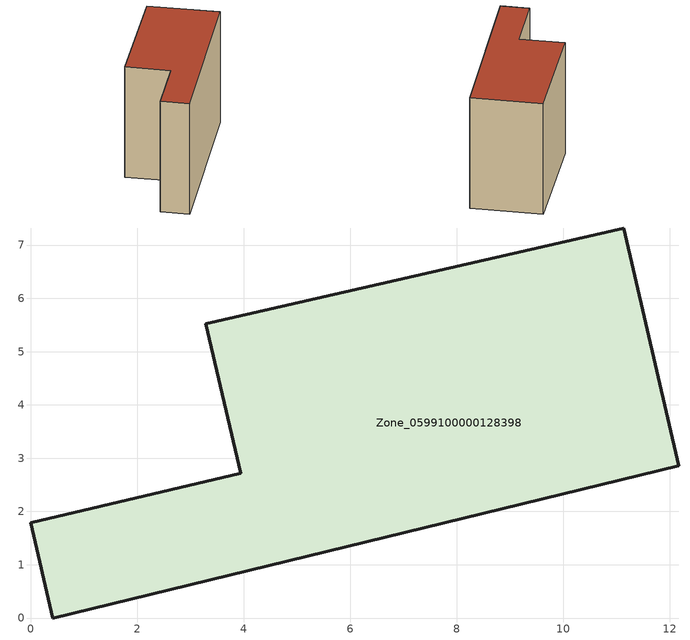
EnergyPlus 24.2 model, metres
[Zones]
Zone_0599100000128398
 floor ground (C_G): 0,1.79 3.94,2.72 3.29,5.52 11.13,7.32 12.17,2.86 0.42,0 z0
 wall outside (C_F): 3.94,2.72 0,1.79 0.42,0 12.17,2.86 11.13,7.32 3.29,5.52 3.94,2.72 z0:7.68
 roof outside (C_R): 11.13,7.32 3.29,5.52 3.94,2.72 0,1.79 0.42,0 12.17,2.86 z7.68
[BUILDING]
Pand.0599100000128398: North Axis=0; Terrain=City; Loads Convergence Tolerance Value=0.04; Temperature Convergence Tolerance Value=0.4; Solar Distribution=FullExterior; Maximum Number of Warmup Days=25; Minimum Number of Warmup Days=1
[Site:Location]
Rotterdam.The.Hague.AP_ZH_NLD Design_Conditions: Latitude=51.96; Longitude=4.45; Time Zone=1; Elevation=-4.5
[SITE:GROUNDTEMPERATURE:BUILDINGSURFACE]
18, 18, 18, 18, 18, 18, 18, 18, 18, 18, 18, 18
[MATERIAL] Thermal Absorptance=0.9; Solar Absorptance=0.7; Visible Absorptance=0.7
Name | Roughness | Thickness | Conductivity | Density | Specific Heat
G.TI.1946 | MediumSmooth | 0.15 | 1 | 540 | 1210
F.TI.1946 | Rough | 0.3 | 0.857143 | 1920 | 840
R.TI.1946 | MediumRough | 0.2 | 0.1 | 1500 | 1000
[CONSTRUCTION]
C_G: G.TI.1946
C_F: F.TI.1946
C_R: R.TI.1946
[ZONE]
Zone_0599100000128398: Type=1; Multiplier=1; Ceiling Height=Autocalculate; Volume=Autocalculate; Floor Area=autocalculate; Part of Total Floor Area=Yes
[ZONEINFILTRATION:DESIGNFLOWRATE]
Infil_Zone_0599100000128398: Zone or ZoneList or Space or SpaceList=Zone_0599100000128398; Schedule=AlwaysOn; Design Flow Rate Calculation Method=Flow/Area; Flow Rate per Floor Area=0.003; Constant Term Coefficient=1; Temperature Term Coefficient=0; Velocity Term Coefficient=0; Velocity Squared Term Coefficient=0
[HVACTEMPLATE:ZONE:IDEALLOADSAIRSYSTEM]
Zone_0599100000128398: Maximum Heating Supply Air Temperature=50; Minimum Cooling Supply Air Temperature=13; Maximum Heating Supply Air Humidity Ratio=0.0156; Minimum Cooling Supply Air Humidity Ratio=0.0077; Heating Limit=NoLimit; Cooling Limit=NoLimit; Dehumidification Control Type=ConstantSensibleHeatRatio; Cooling Sensible Heat Ratio=0.7; Dehumidification Setpoint=60; Humidification Control Type=None; Humidification Setpoint=30; Outdoor Air Method=None; Outdoor Air Flow Rate per Person=0.00944; Outdoor Air Flow Rate per Zone Floor Area=0; Outdoor Air Flow Rate per Zone=0; Demand Controlled Ventilation Type=None; Outdoor Air Economizer Type=NoEconomizer; Heat Recovery Type=None; Sensible Heat Recovery Effectiveness=0.7; Latent Heat Recovery Effectiveness=0.65
[ZONECONTROL:THERMOSTAT]
ThermostatControl_Zone_0599100000128398: Zone or ZoneList=Zone_0599100000128398; Control Type Schedule=DualSetpointControlType; Control 1=Thermostat_Zone_0599100000128398; Temperature Difference Between Cutout And Setpoint=0
[THERMOSTATSETPOINT:DUALSETPOINT]
Thermostat_Zone_0599100000128398: Heating Setpoint Temperature Schedule=HeatingSetpoint_Zone_0599100000128398; Cooling Setpoint Temperature Schedule=CoolingSetpoint_Zone_0599100000128398
[SCHEDULE:COMPACT]
HeatingSetpoint_Zone_0599100000128398: Through: 12/31, For: AllDays, Until: 24:00, 21
CoolingSetpoint_Zone_0599100000128398: Through: 12/31, For: AllDays, Until: 24:00, 24
DualSetpointControlType: Through: 12/31, For: AllDays, Until: 24:00, 4
AlwaysOn: Through: 12/31, For: AllDays, Until: 24:00, 1
